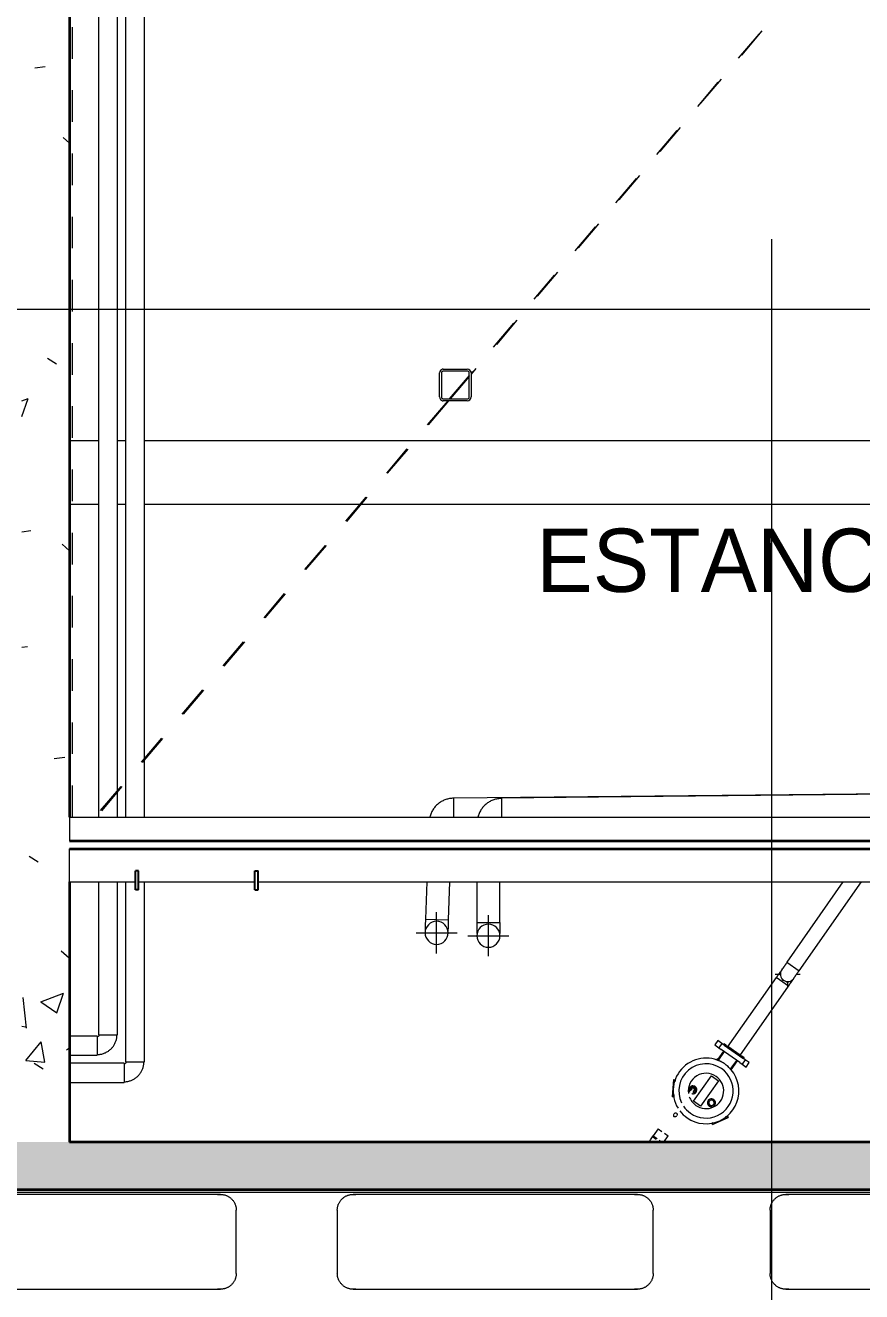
# Model space of a CAD drawing. Header units: metres. Extents: x -3 to 175, y -5 to 18.
# Drawn here: x 43.634 to 46.281, y -0.35 to 3.657 of the extents above; entities that cross this region are included whole.
import ezdxf

# ---------------------------------------------------------------- set-up
doc = ezdxf.new("R2010")
doc.units = ezdxf.units.M
doc.linetypes.add('Basculante', pattern=[0.003969, 0.002381, -0.001587])
for name, color, linetype, lineweight in [('A-GENM', 7, 'Continuous', 9), ('A-WALL', 7, 'Continuous', 9), ('A-WALL-PATT', 7, 'Continuous', 35), ('G-ANNO-SYMB', 7, 'Continuous', 9), ('G-ANNO-TEXT', 7, 'Continuous', 9), ('I-WALL', 7, 'Continuous', 9), ('M-EQPM', 7, 'Continuous', 9), ('P-PIPE', 7, 'Continuous', 9), ('P-PIPE-CNTR', 7, 'Continuous', 9), ('S-BEAM', 7, 'Continuous', 9), ('S-COLS', 7, 'Continuous', 9)]:
    doc.layers.add(name, color=color, linetype=linetype, lineweight=lineweight)
doc.styles.add('Century Gothic_1', font='GOTHIC.TTF', dxfattribs={"height": 0.2})
pattern_1 = [(50, (30.7992, 0), (0.728738, -0.06376), [0.0762, -0.8382]), (355, (30.7992, 0), (-0.14097, 0.764224), [0.06096, -0.67056]), (100.451, (30.85994, -0.0053), (0.58777, 0.700469), [0.06476, -0.71236]), (46.184, (30.7992, 0.2032), (1.084314, -0.168175), [0.1143, -1.257]), (96.636, (30.8896, 0.1892), (0.94999, 0.989753), [0.09714, -1.069]), (351.184, (30.7992, 0.2032), (0.94969, 0.990147), [0.09144, -1.006]), (21, (30.9008, 0.1524), (0.606457, -0.409065), [0.0762, -0.8382]), (326, (30.9008, 0.1524), (0.247208, 0.73675), [0.06096, -0.67056]), (71.451, (30.95135, 0.1183), (0.85367, 0.327687), [0.06476, -0.71236]), (37.5, (30.7992, 0), (0.0123552, 0.3382243), [0.03353, -0.6289, 0.03353, -0.64719, -0.6731]), (37.5, (30.7992, 0), (0.0123552, 0.3382243), [-1.343, 0.03353, -0.63957]), (7.5, (30.7992, 0), (0.2672815, 0.4007255), [0.03353, -0.35458, 0.03353, -0.61366, -0.25654]), (7.5, (30.7992, 0), (0.2672815, 0.4007255), [-1.035, 0.03353, -0.22301]), (327.5, (30.57264, 0), (0.5423632, -0.0229212), [0.03353, -0.22047, 0.03353, -0.75895, -1.052]), (327.5, (30.57264, 0), (0.5423632, -0.0229212), [-1.046, 0.03353, -1.018]), (317.5, (30.47104, 0), (0.592516, 0.101701), [0.03353, -0.29667, 0.03353, -0.49276, -0.74676]), (317.5, (30.47104, 0), (0.592516, 0.101701), [-0.85649, 0.03353, -0.71323])]

# ---------------------------------------------------------------- blocks, each defined once
blk = doc.blocks.new('M_RVR_Neumatico - M_RVR_Neumatico-2622534-N-Estancos')
at = {"layer": 'A-GENM'}
for p, q in [((-0.5, 0.1), (-0.5, -0.1)), ((0.5, -0.1), (0.5, 0.1))]:
    blk.add_line(p, q, dxfattribs=at)
at = {"layer": 'A-GENM', "flags": 128}
for points in [[(-0.5, 0.1), (-0.5, 0.102), (-0.4998, 0.104), (-0.4996, 0.106), (-0.4994, 0.108), (-0.499, 0.1099), (-0.4986, 0.1119), (-0.4981, 0.1138), (-0.4975, 0.1157), (-0.4968, 0.1176), (-0.4961, 0.1195), (-0.4952, 0.1213), (-0.4943, 0.1231), (-0.4934, 0.1248), (-0.4924, 0.1266), (-0.4913, 0.1282), (-0.4901, 0.1299), (-0.4889, 0.1314), (-0.4876, 0.133), (-0.4862, 0.1344), (-0.4848, 0.1359), (-0.4834, 0.1372), (-0.4819, 0.1385), (-0.4803, 0.1398), (-0.4787, 0.141), (-0.477, 0.1421), (-0.4753, 0.1431), (-0.4736, 0.1441), (-0.4718, 0.145), (-0.47, 0.1458), (-0.4681, 0.1466), (-0.4662, 0.1473), (-0.4643, 0.1479), (-0.4624, 0.1484), (-0.4605, 0.1489), (-0.4585, 0.1493), (-0.4565, 0.1496), (-0.4545, 0.1498), (-0.4525, 0.1499), (-0.4505, 0.15), (-0.45, 0.15)], [(-0.45, 0.15), (-0.4496, 0.15), (-0.4486, 0.15), (-0.4468, 0.15), (-0.4443, 0.15), (-0.441, 0.15)], [(0.45, 0.15), (0.4496, 0.15), (0.4486, 0.15), (0.4468, 0.15), (0.4443, 0.15), (0.441, 0.15), (0.4371, 0.15), (0.4325, 0.15), (0.4272, 0.15), (0.4212, 0.15), (0.4145, 0.15), (0.4071, 0.15), (0.3991, 0.15), (0.3905, 0.15), (0.3813, 0.15), (0.3714, 0.15), (0.3609, 0.15), (0.3499, 0.15), (0.3383, 0.15), (0.3262, 0.15), (0.3135, 0.15), (0.3004, 0.15), (0.2867, 0.15), (0.2726, 0.15), (0.2581, 0.15), (0.2431, 0.15), (0.2278, 0.15), (0.2121, 0.15), (0.1961, 0.15), (0.1797, 0.15), (0.1631, 0.15), (0.1462, 0.15), (0.129, 0.15), (0.1117, 0.15), (0.0942, 0.15), (0.0765, 0.15), (0.0587, 0.15), (0.0408, 0.15), (0.0228, 0.15), (0.0049, 0.15), (-0.0131, 0.15), (-0.0311, 0.15), (-0.049, 0.15), (-0.0669, 0.15), (-0.0846, 0.15), (-0.1022, 0.15), (-0.1197, 0.15), (-0.1369, 0.15), (-0.154, 0.15), (-0.1708, 0.15), (-0.1873, 0.15), (-0.2035, 0.15), (-0.2194, 0.15), (-0.2349, 0.15), (-0.2501, 0.15), (-0.2648, 0.15), (-0.2792, 0.15), (-0.2931, 0.15), (-0.3065, 0.15), (-0.3194, 0.15), (-0.3318, 0.15), (-0.3437, 0.15), (-0.3551, 0.15), (-0.3658, 0.15), (-0.376, 0.15), (-0.3856, 0.15), (-0.3946, 0.15), (-0.4029, 0.15), (-0.4106, 0.15), (-0.4176, 0.15), (-0.424, 0.15), (-0.4297, 0.15), (-0.4347, 0.15), (-0.439, 0.15), (-0.4426, 0.15), (-0.4455, 0.15), (-0.4477, 0.15), (-0.4491, 0.15), (-0.4499, 0.15), (-0.45, 0.15)], [(0.4406, 0.15), (0.4426, 0.15), (0.4455, 0.15), (0.4477, 0.15), (0.4491, 0.15), (0.4499, 0.15), (0.45, 0.15)], [(0.45, 0.15), (0.452, 0.15), (0.454, 0.1498), (0.456, 0.1496), (0.458, 0.1494), (0.4599, 0.149), (0.4619, 0.1486), (0.4638, 0.1481), (0.4657, 0.1475), (0.4676, 0.1468), (0.4695, 0.1461), (0.4713, 0.1452), (0.4731, 0.1443), (0.4748, 0.1434), (0.4766, 0.1424), (0.4782, 0.1413), (0.4799, 0.1401), (0.4814, 0.1389), (0.483, 0.1376), (0.4844, 0.1362), (0.4859, 0.1348), (0.4872, 0.1334), (0.4885, 0.1319), (0.4898, 0.1303), (0.491, 0.1287), (0.4921, 0.127), (0.4931, 0.1253), (0.4941, 0.1236), (0.495, 0.1218), (0.4958, 0.12), (0.4966, 0.1181), (0.4973, 0.1162), (0.4979, 0.1143), (0.4984, 0.1124), (0.4989, 0.1105), (0.4993, 0.1085), (0.4996, 0.1065), (0.4998, 0.1045), (0.4999, 0.1025), (0.5, 0.1005), (0.5, 0.1)], [(-0.45, -0.15), (-0.452, -0.15), (-0.454, -0.1498), (-0.456, -0.1496), (-0.458, -0.1494), (-0.4599, -0.149), (-0.4619, -0.1486), (-0.4638, -0.1481), (-0.4657, -0.1475), (-0.4676, -0.1468), (-0.4695, -0.1461), (-0.4713, -0.1452), (-0.4731, -0.1443), (-0.4748, -0.1434), (-0.4766, -0.1424), (-0.4782, -0.1413), (-0.4799, -0.1401), (-0.4814, -0.1389), (-0.483, -0.1376), (-0.4844, -0.1362), (-0.4859, -0.1348), (-0.4872, -0.1334), (-0.4885, -0.1319), (-0.4898, -0.1303), (-0.491, -0.1287), (-0.4921, -0.127), (-0.4931, -0.1253), (-0.4941, -0.1236), (-0.495, -0.1218), (-0.4958, -0.12), (-0.4966, -0.1181), (-0.4973, -0.1162), (-0.4979, -0.1143), (-0.4984, -0.1124), (-0.4989, -0.1105), (-0.4993, -0.1085), (-0.4996, -0.1065), (-0.4998, -0.1045), (-0.4999, -0.1025), (-0.5, -0.1005), (-0.5, -0.1)], [(0.5, -0.1), (0.5, -0.102), (0.4998, -0.104), (0.4996, -0.106), (0.4994, -0.108), (0.499, -0.1099), (0.4986, -0.1119), (0.4981, -0.1138), (0.4975, -0.1157), (0.4968, -0.1176), (0.4961, -0.1195), (0.4952, -0.1213), (0.4943, -0.1231), (0.4934, -0.1248), (0.4924, -0.1266), (0.4913, -0.1282), (0.4901, -0.1299), (0.4889, -0.1314), (0.4876, -0.133), (0.4862, -0.1344), (0.4848, -0.1359), (0.4834, -0.1372), (0.4819, -0.1385), (0.4803, -0.1398), (0.4787, -0.141), (0.477, -0.1421), (0.4753, -0.1431), (0.4736, -0.1441), (0.4718, -0.145), (0.47, -0.1458), (0.4681, -0.1466), (0.4662, -0.1473), (0.4643, -0.1479), (0.4624, -0.1484), (0.4605, -0.1489), (0.4585, -0.1493), (0.4565, -0.1496), (0.4545, -0.1498), (0.4525, -0.1499), (0.4505, -0.15), (0.45, -0.15)], [(-0.441, -0.15), (-0.4426, -0.15), (-0.4455, -0.15), (-0.4477, -0.15), (-0.4491, -0.15), (-0.4499, -0.15), (-0.45, -0.15)], [(-0.45, -0.15), (-0.4496, -0.15), (-0.4486, -0.15), (-0.4468, -0.15), (-0.4443, -0.15), (-0.441, -0.15), (-0.4371, -0.15), (-0.4325, -0.15), (-0.4272, -0.15), (-0.4212, -0.15), (-0.4145, -0.15), (-0.4071, -0.15), (-0.3991, -0.15), (-0.3905, -0.15), (-0.3813, -0.15), (-0.3714, -0.15), (-0.3609, -0.15), (-0.3499, -0.15), (-0.3383, -0.15), (-0.3262, -0.15), (-0.3135, -0.15), (-0.3004, -0.15), (-0.2867, -0.15), (-0.2726, -0.15), (-0.2581, -0.15), (-0.2431, -0.15), (-0.2278, -0.15), (-0.2121, -0.15), (-0.1961, -0.15), (-0.1797, -0.15), (-0.1631, -0.15), (-0.1462, -0.15), (-0.129, -0.15), (-0.1117, -0.15), (-0.0942, -0.15), (-0.0765, -0.15), (-0.0587, -0.15), (-0.0408, -0.15), (-0.0228, -0.15), (-0.0049, -0.15), (0.0131, -0.15), (0.0311, -0.15), (0.049, -0.15), (0.0669, -0.15), (0.0846, -0.15), (0.1022, -0.15), (0.1197, -0.15), (0.1369, -0.15), (0.154, -0.15), (0.1708, -0.15), (0.1873, -0.15), (0.2035, -0.15), (0.2194, -0.15), (0.2349, -0.15), (0.2501, -0.15), (0.2648, -0.15), (0.2792, -0.15), (0.2931, -0.15), (0.3065, -0.15), (0.3194, -0.15), (0.3318, -0.15), (0.3437, -0.15), (0.3551, -0.15), (0.3658, -0.15), (0.376, -0.15), (0.3856, -0.15), (0.3946, -0.15), (0.4029, -0.15), (0.4106, -0.15), (0.4176, -0.15), (0.424, -0.15), (0.4297, -0.15), (0.4347, -0.15), (0.439, -0.15), (0.4426, -0.15), (0.4455, -0.15), (0.4477, -0.15), (0.4491, -0.15), (0.4499, -0.15), (0.45, -0.15)], [(0.45, -0.15), (0.4496, -0.15), (0.4486, -0.15), (0.4468, -0.15), (0.4443, -0.15), (0.441, -0.15)]]:
    blk.add_lwpolyline(points, dxfattribs=at)
blk = doc.blocks.new('M_Escalera Marinera Exterior - M_Escalera Marinera Exterior-2698241-N-Estancos')
at = {"layer": 'A-GENM', "lineweight": 25}
for p, q in [((-0.1843, 0.03), (-0.1943, 0.03)), ((-0.1943, -0.03), (-0.1943, 0.03)), ((-0.1843, -0.03), (-0.1843, 0.03)), ((0.1843, 0.03), (0.1943, 0.03)), ((0.1843, -0.03), (0.1843, 0.03)), ((0.1943, -0.03), (0.1943, 0.03)), ((-0.1843, -0.03), (-0.1943, -0.03)), ((0.1843, -0.03), (0.1943, -0.03))]:
    blk.add_line(p, q, dxfattribs=at)
blk = doc.blocks.new('M_Estanque Alimentación-2 - M_Estanque Alimentación-2-3172306-N-Estancos')
at = {"layer": 'A-GENM', "color": 9, "linetype": 'Basculante', "true_color": 0xc0c0c0}
for p, q in [((0.0917, -0.0935), (1.3305, -1.1434)), ((0.1017, -0.1035), (1.3273, -1.1435)), ((1.3343, -1.1494), (1.4086, -1.2124)), ((1.3376, -1.1494), (1.4086, -1.2096)), ((1.4146, -1.2147), (2.7321, -2.3311)), ((1.4146, -1.2175), (2.7321, -2.3354)), ((-2.6838, -2.4151), (2.7321, -2.4151)), ((-2.6834, -2.4151), (2.7321, -2.4151)), ((2.7321, -2.4055), (-2.6738, -2.4055))]:
    blk.add_line(p, q, dxfattribs=at)
blk = doc.blocks.new('FCA_N_Columna de acero - 100x100mm-2958078-N-Estancos')
at = {"layer": 'S-COLS'}
for p, q in [((-0.038, 0.05), (0.038, 0.05)), ((0.038, 0.044), (-0.038, 0.044)), ((-0.05, -0.038), (-0.05, 0.038)), ((-0.044, 0.038), (-0.044, -0.038)), ((0.044, -0.038), (0.044, 0.038)), ((0.05, 0.038), (0.05, -0.038)), ((-0.038, -0.044), (0.038, -0.044)), ((0.038, -0.05), (-0.038, -0.05))]:
    blk.add_line(p, q, dxfattribs=at)
for centre, radius, start, end in [((-0.038, 0.038), 0.012, 99.9447, 180), ((-0.038, 0.038), 0.006, 120, 180), ((-0.038, 0.038), 0.006, 90, 120), ((-0.038, 0.038), 0.012, 90, 99.9447), ((0.038, 0.038), 0.012, 360, 90), ((0.038, 0.038), 0.006, 360, 90), ((-0.038, -0.038), 0.012, 180, 260.0553), ((-0.038, -0.038), 0.006, 180, 240), ((0.038, -0.038), 0.012, 270, 360), ((0.038, -0.038), 0.006, 270, 360), ((-0.038, -0.038), 0.006, 240, 270), ((-0.038, -0.038), 0.012, 260.0553, 270)]:
    blk.add_arc(centre, radius, start, end, dxfattribs=at)
blk = doc.blocks.new('M_RVR_Codo material - CO - Codo-2972593-N-Estancos')
at = {"layer": 'P-PIPE', "flags": 128}
for points in [[(14.9391, 12.4662), (14.9402, 12.4658), (14.9413, 12.4654), (14.9424, 12.465), (14.9435, 12.4645), (14.9446, 12.4641), (14.9457, 12.4637), (14.9467, 12.4633), (14.9478, 12.4629), (14.9488, 12.4625), (14.9498, 12.4621), (14.9509, 12.4617), (14.9518, 12.4613), (14.9528, 12.461), (14.9538, 12.4606), (14.9547, 12.4603), (14.9556, 12.4599), (14.9565, 12.4596), (14.9573, 12.4593), (14.9581, 12.4589), (14.9589, 12.4586), (14.9596, 12.4584), (14.9604, 12.4581)], [(14.9439, 12.4147), (14.9432, 12.415), (14.9425, 12.4152), (14.9417, 12.4155), (14.9409, 12.4159), (14.9401, 12.4162), (14.9392, 12.4165), (14.9383, 12.4168), (14.9374, 12.4172), (14.9364, 12.4176), (14.9355, 12.4179), (14.9345, 12.4183), (14.9335, 12.4187), (14.9325, 12.4191), (14.9314, 12.4195), (14.9304, 12.4199), (14.9293, 12.4203), (14.9282, 12.4207), (14.9272, 12.4211), (14.9261, 12.4215), (14.925, 12.422), (14.9239, 12.4224), (14.9228, 12.4228), (14.9225, 12.4229)]]:
    blk.add_lwpolyline(points, dxfattribs=at)
blk = doc.blocks.new('M_RVR_Codo material - CO - Codo-V55-N-Estancos')
at = {"layer": 'P-PIPE', "flags": 128}
for points in [[(15.2456, 0.6916), (15.2449, 0.6906), (15.2443, 0.6896), (15.2436, 0.6887), (15.2429, 0.6877), (15.2422, 0.6868), (15.2416, 0.6858), (15.2409, 0.6849), (15.2403, 0.684), (15.2396, 0.683), (15.239, 0.6822), (15.2384, 0.6813), (15.2378, 0.6804), (15.2372, 0.6795), (15.2366, 0.6787), (15.236, 0.6779), (15.2355, 0.6771), (15.235, 0.6764), (15.2344, 0.6756), (15.2339, 0.6749), (15.2335, 0.6742), (15.233, 0.6736), (15.2325, 0.6729), (15.2321, 0.6723), (15.2317, 0.6717), (15.2314, 0.6712), (15.231, 0.6707), (15.2307, 0.6702), (15.2304, 0.6698), (15.2301, 0.6694), (15.2298, 0.669), (15.2296, 0.6687), (15.2294, 0.6684), (15.2292, 0.6681), (15.229, 0.6679), (15.2289, 0.6677), (15.2288, 0.6676), (15.2287, 0.6675), (15.2287, 0.6674), (15.2287, 0.6674)], [(15.2667, 0.6408), (15.2667, 0.6408), (15.2667, 0.6408), (15.2668, 0.6409), (15.2669, 0.6411), (15.267, 0.6412), (15.2672, 0.6415), (15.2673, 0.6417), (15.2675, 0.642), (15.2678, 0.6423), (15.268, 0.6427), (15.2683, 0.6431), (15.2686, 0.6435), (15.2689, 0.644), (15.2693, 0.6445), (15.2696, 0.645), (15.27, 0.6455), (15.2704, 0.6461), (15.2709, 0.6468), (15.2713, 0.6474), (15.2718, 0.6481), (15.2723, 0.6488), (15.2728, 0.6495), (15.2734, 0.6503), (15.2739, 0.6511), (15.2745, 0.6519), (15.275, 0.6527), (15.2756, 0.6536), (15.2762, 0.6544), (15.2769, 0.6553), (15.2775, 0.6562), (15.2781, 0.6571), (15.2788, 0.658), (15.2794, 0.659), (15.2801, 0.6599), (15.2807, 0.6608), (15.2814, 0.6618), (15.2821, 0.6628), (15.2828, 0.6637), (15.2834, 0.6647), (15.2836, 0.665)]]:
    blk.add_lwpolyline(points, dxfattribs=at)
at = {"layer": 'P-PIPE'}
for start, end in [(145, 235), (325, 328.8376), (235, 325)]:
    blk.add_arc((15.2477, 0.6541), 0.0232, start, end, dxfattribs=at)
blk = doc.blocks.new('Bomba vertical - Sistema fondeo - FEKA VS GRINDER 1000 MA 220-240_50-V56-N-Estancos')
at = {"layer": 'M-EQPM'}
for p, q in [((0.0259, 0.1008), (0.0284, 0.1052)), ((0.0317, 0.0975), (0.0259, 0.1008)), ((0.0757, 0.0779), (0.0284, 0.1052)), ((-0.135, 0.061), (-0.152, 0.061)), ((-0.152, 0.061), (-0.152, 0.045)), ((-0.152, 0.045), (-0.152, 0.036)), ((-0.152, 0.045), (-0.135, 0.045)), ((-0.135, 0.045), (-0.135, 0.061)), ((-0.135, 0.036), (-0.135, 0.045)), ((0.0732, 0.0735), (0.0685, 0.0762)), ((0.0757, 0.0778), (0.0732, 0.0735)), ((-0.155, 0.0389), (-0.155, 0.03)), ((-0.155, 0.038), (-0.155, 0.0389)), ((-0.155, 0.038), (-0.155, 0.0389)), ((-0.155, 0.0389), (-0.155, 0.0379)), ((-0.155, 0.0389), (-0.152, 0.0389)), ((-0.152, 0.0389), (-0.155, 0.0389)), ((-0.155, 0.0239), (-0.155, 0.03)), ((-0.155, 0.0244), (-0.155, 0.03)), ((-0.155, 0.03), (-0.152, 0.03)), ((-0.155, 0.0241), (-0.155, 0.025)), ((-0.155, 0.0241), (-0.155, 0.025)), ((-0.155, 0.0239), (-0.155, -0.0239)), ((-0.152, 0.0239), (-0.155, 0.0239)), ((-0.152, -0.036), (-0.152, 0.036)), ((-0.135, 0.036), (-0.135, -0.036)), ((-0.1004, 0.027), (-0.135, 0.027)), ((-0.1002, 0.0266), (-0.1002, 0.0241)), ((-0.049, 0.0135), (0.049, 0.0135)), ((-0.049, -0.0135), (-0.049, 0.0135)), ((0.049, 0.0135), (0.049, -0.0135)), ((-0.155, -0.03), (-0.155, -0.0239)), ((-0.155, -0.0239), (-0.152, -0.0239)), ((-0.155, -0.025), (-0.155, -0.0241)), ((-0.155, -0.025), (-0.155, -0.0241)), ((-0.155, -0.03), (-0.155, -0.0244)), ((-0.155, -0.03), (-0.155, -0.0389)), ((-0.152, -0.03), (-0.155, -0.03)), ((-0.155, -0.0389), (-0.155, -0.038)), ((-0.155, -0.0389), (-0.155, -0.038)), ((-0.152, -0.0389), (-0.155, -0.0389)), ((-0.155, -0.0389), (-0.152, -0.0389)), ((-0.152, -0.036), (-0.152, -0.045)), ((-0.135, -0.027), (-0.1004, -0.027)), ((-0.135, -0.045), (-0.135, -0.036)), ((-0.1002, -0.028), (-0.1053, -0.028)), ((-0.1002, -0.0241), (-0.1002, -0.028)), ((0.049, -0.0135), (-0.049, -0.0135)), ((0.2093, -0.017), (0.1849, -0.017)), ((0.1849, -0.0311), (0.1849, -0.017)), ((0.2124, -0.0317), (0.2124, -0.0213)), ((0.2159, -0.0263), (0.2159, -0.0316)), ((-0.152, -0.045), (-0.152, -0.061)), ((-0.152, -0.045), (-0.135, -0.045)), ((-0.152, -0.061), (-0.135, -0.061)), ((-0.135, -0.061), (-0.135, -0.045)), ((0.0296, -0.1045), (0.0769, -0.0772)), ((0.0685, -0.0762), (0.0744, -0.0728)), ((0.0738, -0.0718), (0.0744, -0.0728)), ((0.0744, -0.0728), (0.0769, -0.0772)), ((0.1849, -0.055), (0.1849, -0.0407)), ((0.1849, -0.055), (0.2124, -0.055)), ((0.2124, -0.055), (0.2124, -0.0405)), ((0.2159, -0.055), (0.2124, -0.055)), ((0.2159, -0.0408), (0.2159, -0.055)), ((0.2269, -0.055), (0.2159, -0.055)), ((0.236, -0.055), (0.2269, -0.055)), ((0.0271, -0.1001), (0.0317, -0.0975)), ((0.0296, -0.1045), (0.0271, -0.1001))]:
    blk.add_line(p, q, dxfattribs=at)
at = {"layer": 'M-EQPM', "flags": 128}
for points in [[(0.1117, -0.036), (0.1117, -0.0353), (0.1119, -0.0346), (0.1121, -0.0339), (0.1124, -0.0333), (0.1129, -0.0327), (0.1134, -0.0322), (0.1139, -0.0318), (0.1145, -0.0315), (0.1152, -0.0312), (0.1159, -0.0311), (0.1166, -0.031), (0.1167, -0.031)], [(0.1117, -0.036), (0.1117, -0.0367), (0.1119, -0.0374), (0.1121, -0.0381), (0.1124, -0.0387), (0.1129, -0.0393), (0.1134, -0.0398), (0.1139, -0.0402), (0.1145, -0.0405), (0.1152, -0.0408), (0.1159, -0.0409), (0.1166, -0.041), (0.1167, -0.041)], [(0.1196, -0.031), (0.1203, -0.031), (0.121, -0.0312), (0.1216, -0.0314), (0.1222, -0.0317), (0.1233, -0.0326), (0.1238, -0.0333), (0.1242, -0.034), (0.1245, -0.035), (0.1246, -0.036)], [(0.1196, -0.041), (0.1203, -0.041), (0.121, -0.0408), (0.1216, -0.0406), (0.1222, -0.0403), (0.1233, -0.0394), (0.1238, -0.0387), (0.1242, -0.038), (0.1245, -0.037), (0.1246, -0.036)]]:
    blk.add_lwpolyline(points, dxfattribs=at)
at = {"layer": 'M-EQPM'}
for centre, radius, start, end in [((0, 0), 0.104, 360, 180), ((0, 0), 0.086, 360, 180), ((0, 0), 0.056, 360, 180), ((0.021, 0.036), 0.0125, 360, 180), ((0.021, 0.036), 0.0125, 105, 165), ((0.021, 0.036), 0.00848, 360, 180), ((0.021, 0.036), 0.00848, 45, 180), ((0.021, 0.036), 0.00848, 0, 30), ((0.021, 0.036), 0.0125, 15, 45), ((0.021, 0.036), 0.0125, 180, 360), ((0.021, 0.036), 0.0125, 195, 225), ((0.021, 0.036), 0.00848, 180, 360), ((0.021, 0.036), 0.00848, 180, 360), ((0.021, 0.036), 0.0125, 240, 270), ((0.021, 0.036), 0.0125, 300, 360), ((0, 0), 0.104, 180, 336.8124), ((0, 0), 0.086, 180, 331.0413), ((0, 0), 0.056, 180, 313.1299), ((0.021, -0.036), 0.0125, 18.6097, 180), ((0.021, -0.036), 0.0125, 105, 180), ((0.021, -0.036), 0.0125, 180, 338.6061), ((0.021, -0.036), 0.0125, 180, 195), ((0.021, -0.036), 0.00854, 31.3025, 180), ((0.021, -0.036), 0.00854, 180, 327.4792), ((0.021, -0.036), 0.005, 40, 180), ((0.021, -0.036), 0.005, 180, 320), ((0.021, -0.036), 0.0125, 60, 90), ((0.021, -0.036), 0.0125, 18.6097, 45), ((0, 0), 0.056, 324.2739, 360), ((0, 0), 0.086, 338.7731, 360), ((0, 0), 0.104, 342.5691, 360), ((0.021, -0.036), 0.0125, 200.3508, 255), ((0.021, -0.036), 0.0125, 270, 300), ((0.021, -0.036), 0.0125, 315, 338.6061)]:
    blk.add_arc(centre, radius, start, end, dxfattribs=at)
for points in [[(-0.1004, 0.027), (-0.1004, 0.027), (-0.1006, 0.0265), (-0.1013, 0.0238), (-0.1025, 0.0181), (-0.1035, 0.0105), (-0.1039, 0.0046), (-0.104, 0.0015), (-0.104, 0)], [(-0.104, 0), (-0.104, -0.0021), (-0.1039, -0.0061), (-0.1032, -0.0138), (-0.1019, -0.021), (-0.1009, -0.0252), (-0.1005, -0.0267), (-0.1004, -0.027), (-0.1004, -0.027)]]:
    blk.add_open_spline(points, degree=3, knots=[0, 0, 0, 0, 0.142857, 0.285714, 0.571429, 0.785714, 0.892857, 1, 1, 1, 1], dxfattribs=at)
blk.add_open_spline([(0.2247, -0.0405), (0.225, -0.0407), (0.2254, -0.0408), (0.2258, -0.0409)], degree=3, dxfattribs=at)
blk = doc.blocks.new('M_RVR_Codo material - CO - Codo-2984269-N-Estancos')
at = {"layer": 'P-PIPE', "flags": 128}
blk.add_lwpolyline([(-0.0416, -0.0357), (-0.0385, -0.0356), (-0.0354, -0.0355), (-0.0323, -0.0351), (-0.0292, -0.0347), (-0.0262, -0.0342), (-0.0231, -0.0335), (-0.0201, -0.0327), (-0.0172, -0.0318), (-0.0142, -0.0307), (-0.0113, -0.0296), (-0.0085, -0.0283), (-0.0057, -0.0269), (-0.003, -0.0254), (-0.0003, -0.0238), (0.0023, -0.0221), (0.0048, -0.0203), (0.0073, -0.0184), (0.0097, -0.0164), (0.0119, -0.0143), (0.0142, -0.0121), (0.0163, -0.0098), (0.0183, -0.0075), (0.0202, -0.0051), (0.0221, -0.0025), (0.0238, 0), (0.0254, 0.0027), (0.027, 0.0054), (0.0284, 0.0082), (0.0297, 0.011), (0.0309, 0.0139), (0.0319, 0.0168), (0.0329, 0.0198), (0.0337, 0.0227)], dxfattribs=at)
blk = doc.blocks.new('M_RVR_Codo material - CO - Codo-V40-N-Estancos')
at = {"layer": 'P-PIPE', "flags": 128}
for points in [[(14.3418, 12.5556), (14.3428, 12.5556), (14.3439, 12.5556), (14.3449, 12.5556), (14.3461, 12.5556), (14.3473, 12.5556), (14.3485, 12.5556), (14.3498, 12.5556), (14.3511, 12.5556), (14.3524, 12.5556), (14.3538, 12.5556), (14.3553, 12.5556), (14.3567, 12.5556), (14.3582, 12.5556), (14.3598, 12.5556), (14.3613, 12.5556), (14.3629, 12.5556), (14.3645, 12.5556), (14.3661, 12.5556), (14.3678, 12.5556), (14.3694, 12.5556), (14.3711, 12.5556), (14.3727, 12.5556), (14.3744, 12.5556), (14.3761, 12.5556), (14.3766, 12.5556)], [(14.3766, 12.4842), (14.3749, 12.4842), (14.3732, 12.4842), (14.3715, 12.4842), (14.3699, 12.4842), (14.3682, 12.4842), (14.3666, 12.4842), (14.3649, 12.4842), (14.3633, 12.4842), (14.3617, 12.4842), (14.3602, 12.4842), (14.3586, 12.4842), (14.3571, 12.4842), (14.3557, 12.4842), (14.3542, 12.4842), (14.3528, 12.4842), (14.3514, 12.4842), (14.3501, 12.4842), (14.3488, 12.4842), (14.3476, 12.4842), (14.3464, 12.4842), (14.3452, 12.4842), (14.3441, 12.4842), (14.3431, 12.4842), (14.3421, 12.4842)]]:
    blk.add_lwpolyline(points, dxfattribs=at)
blk = doc.blocks.new('M_RVR_Codo material - CO - Codo-2984335-N-Estancos')
at = {"layer": 'P-PIPE', "flags": 128}
blk.add_lwpolyline([(-0.0402, -0.0357), (-0.0371, -0.0356), (-0.034, -0.0355), (-0.0309, -0.0351), (-0.0278, -0.0347), (-0.0248, -0.0342), (-0.0217, -0.0335), (-0.0187, -0.0327), (-0.0158, -0.0318), (-0.0128, -0.0307), (-0.0099, -0.0296), (-0.0071, -0.0283), (-0.0043, -0.0269), (-0.0016, -0.0254), (0.0011, -0.0238), (0.0037, -0.0221), (0.0062, -0.0203), (0.0087, -0.0184), (0.011, -0.0164), (0.0133, -0.0143), (0.0156, -0.0121), (0.0177, -0.0098), (0.0197, -0.0075), (0.0216, -0.0051), (0.0235, -0.0025), (0.0252, 0), (0.0268, 0.0027), (0.0284, 0.0054), (0.0298, 0.0082), (0.0311, 0.011), (0.0322, 0.0139), (0.0333, 0.0168), (0.0343, 0.0198), (0.0351, 0.0228)], dxfattribs=at)
blk = doc.blocks.new('M_RVR_Codo material - CO - Codo-V58-N-Estancos')
at = {"layer": 'P-PIPE', "flags": 128}
for points in [[(14.1008, 0.7945), (14.1008, 0.7956), (14.1009, 0.7966), (14.1009, 0.7978), (14.1009, 0.799), (14.101, 0.8002), (14.101, 0.8015), (14.1011, 0.8028), (14.1011, 0.8041), (14.1012, 0.8055), (14.1012, 0.807), (14.1013, 0.8084), (14.1013, 0.8099), (14.1014, 0.8115), (14.1014, 0.813), (14.1015, 0.8146), (14.1015, 0.8162), (14.1016, 0.8178), (14.1017, 0.8194), (14.1017, 0.8211), (14.1018, 0.8228), (14.1018, 0.8244), (14.1019, 0.8261), (14.102, 0.8278), (14.102, 0.8282)], [(14.1733, 0.8257), (14.1733, 0.8241), (14.1732, 0.8224), (14.1731, 0.8207), (14.1731, 0.8191), (14.173, 0.8174), (14.173, 0.8158), (14.1729, 0.8141), (14.1729, 0.8125), (14.1728, 0.8109), (14.1728, 0.8094), (14.1727, 0.8078), (14.1726, 0.8063), (14.1726, 0.8049), (14.1725, 0.8034), (14.1725, 0.802), (14.1724, 0.8007), (14.1724, 0.7993), (14.1724, 0.798), (14.1723, 0.7968), (14.1723, 0.7956), (14.1722, 0.7945), (14.1722, 0.7934), (14.1722, 0.7923), (14.1721, 0.7913), (14.1721, 0.7904)]]:
    blk.add_lwpolyline(points, dxfattribs=at)
blk = doc.blocks.new('M_RVR_Codo material - CO - Codo-V95-N-Estancos')
at = {"layer": 'P-PIPE', "flags": 128}
for points in [[(13.0681, 0.4626), (13.0681, 0.4623), (13.0681, 0.4621), (13.0681, 0.4618), (13.068, 0.4616), (13.068, 0.4613), (13.0679, 0.4611), (13.0679, 0.4608), (13.0678, 0.4606), (13.0677, 0.4603), (13.0676, 0.4601), (13.0675, 0.4599), (13.0674, 0.4596), (13.0673, 0.4594), (13.0671, 0.4592), (13.067, 0.459), (13.0668, 0.4588), (13.0667, 0.4586), (13.0665, 0.4584), (13.0664, 0.4582), (13.0662, 0.458), (13.066, 0.4578), (13.0658, 0.4577), (13.0656, 0.4575), (13.0654, 0.4574), (13.0652, 0.4572), (13.065, 0.4571), (13.0647, 0.457), (13.0645, 0.4569), (13.0643, 0.4567), (13.0641, 0.4566), (13.0638, 0.4566), (13.0636, 0.4565), (13.0633, 0.4564), (13.0631, 0.4564), (13.0628, 0.4563), (13.0626, 0.4563), (13.0623, 0.4562), (13.0621, 0.4562), (13.0618, 0.4562), (13.0618, 0.4562)], [(13.0618, 0.3998), (13.0643, 0.3999), (13.0668, 0.4), (13.0693, 0.4003), (13.0717, 0.4006), (13.0742, 0.4011), (13.0767, 0.4016), (13.0791, 0.4023), (13.0815, 0.403), (13.0839, 0.4038), (13.0862, 0.4048), (13.0885, 0.4058), (13.0907, 0.4069), (13.0929, 0.4081), (13.0951, 0.4094), (13.0972, 0.4108), (13.0992, 0.4122), (13.1012, 0.4138), (13.1031, 0.4154), (13.105, 0.4171), (13.1068, 0.4188), (13.1085, 0.4207), (13.1101, 0.4226), (13.1117, 0.4246), (13.1132, 0.4266), (13.1146, 0.4287), (13.1159, 0.4308), (13.1171, 0.433), (13.1182, 0.4352), (13.1193, 0.4375), (13.1202, 0.4398), (13.1211, 0.4422), (13.1219, 0.4446), (13.1225, 0.447), (13.1231, 0.4494), (13.1236, 0.4519), (13.124, 0.4544), (13.1242, 0.4569), (13.1244, 0.4594), (13.1245, 0.4619), (13.1245, 0.4626)]]:
    blk.add_lwpolyline(points, dxfattribs=at)
blk = doc.blocks.new('M_RVR_Codo material - CO - Codo-V97-N-Estancos')
at = {"layer": 'P-PIPE', "flags": 128}
for points in [[(13.1531, 0.3766), (13.1531, 0.3763), (13.1531, 0.3761), (13.1531, 0.3758), (13.153, 0.3756), (13.153, 0.3753), (13.1529, 0.3751), (13.1529, 0.3748), (13.1528, 0.3746), (13.1527, 0.3743), (13.1526, 0.3741), (13.1525, 0.3739), (13.1524, 0.3736), (13.1523, 0.3734), (13.1521, 0.3732), (13.152, 0.373), (13.1518, 0.3728), (13.1517, 0.3726), (13.1515, 0.3724), (13.1514, 0.3722), (13.1512, 0.372), (13.151, 0.3718), (13.1508, 0.3717), (13.1506, 0.3715), (13.1504, 0.3714), (13.1502, 0.3712), (13.15, 0.3711), (13.1497, 0.371), (13.1495, 0.3709), (13.1493, 0.3707), (13.1491, 0.3706), (13.1488, 0.3706), (13.1486, 0.3705), (13.1483, 0.3704), (13.1481, 0.3704), (13.1478, 0.3703), (13.1476, 0.3703), (13.1473, 0.3702), (13.1471, 0.3702), (13.1468, 0.3702), (13.1468, 0.3702)], [(13.1468, 0.3138), (13.1493, 0.3139), (13.1518, 0.314), (13.1543, 0.3143), (13.1567, 0.3146), (13.1592, 0.3151), (13.1617, 0.3156), (13.1641, 0.3163), (13.1665, 0.317), (13.1689, 0.3178), (13.1712, 0.3188), (13.1735, 0.3198), (13.1757, 0.3209), (13.1779, 0.3221), (13.1801, 0.3234), (13.1822, 0.3248), (13.1842, 0.3262), (13.1862, 0.3278), (13.1881, 0.3294), (13.19, 0.3311), (13.1918, 0.3328), (13.1935, 0.3347), (13.1951, 0.3366), (13.1967, 0.3386), (13.1982, 0.3406), (13.1996, 0.3427), (13.2009, 0.3448), (13.2021, 0.347), (13.2032, 0.3492), (13.2043, 0.3515), (13.2052, 0.3538), (13.2061, 0.3562), (13.2069, 0.3586), (13.2075, 0.361), (13.2081, 0.3634), (13.2086, 0.3659), (13.209, 0.3684), (13.2092, 0.3709), (13.2094, 0.3734), (13.2095, 0.3759), (13.2095, 0.3766)]]:
    blk.add_lwpolyline(points, dxfattribs=at)

msp = doc.modelspace()

# ---------------------------------------------------------------- hatches: boundary and pattern name
at = {"layer": 'A-WALL-PATT', "lineweight": 9}
h = msp.add_hatch(dxfattribs=at)
h.set_pattern_fill('FP_1', color=256, style=0, pattern_type=2)
h.set_pattern_definition(pattern_1)
h.paths.add_polyline_path([(43.7729, 0.123), (43.7729, 6.5676), (43.6229, 6.5676), (43.6229, 6.4695), (43.6261, 6.4695), (43.6261, 5.5816), (43.6229, 5.5816), (43.6229, 0.123), (43.7039, 0.123)])
h.paths.add_polyline_path([(43.7039, 6.7176), (43.7729, 6.7182), (43.7729, 6.7648), (43.6229, 6.7648), (43.6229, 6.7176)])
h.paths.add_polyline_path([(43.6229, 7.8227), (43.7729, 7.8227), (43.7729, 13.1528), (43.6229, 13.1528), (43.6229, 7.8293)])
h = msp.add_hatch(dxfattribs=at)
h.set_pattern_fill('FP_1', color=256, style=0, pattern_type=2)
h.set_pattern_definition(pattern_1)
h.paths.add_polyline_path([(48.5973, -0.027), (48.5973, 0.123), (31.6069, 0.123), (31.6069, -0.027), (48.2507, -0.027)])
h.paths.add_polyline_path([(31.5369, -0.027), (31.5369, 0.123), (30.9369, 0.123), (30.9369, -0.027), (31.4275, -0.027)])
h.paths.add_polyline_path([(30.8669, -0.027), (30.8669, 0.123), (24.9936, 0.123), (24.9936, -0.027), (30.8591, -0.027)])

# ---------------------------------------------------------------- linework, layer by layer
at = {"layer": 'A-WALL'}
for p, q in [((43.7729, 0.9459), (43.7729, 1.051)), ((43.7729, 0.9459), (43.982, 0.9459)), ((43.992, 0.9459), (44.3606, 0.9459)), ((44.3706, 0.9459), (48.5973, 0.9459))]:
    msp.add_line(p, q, dxfattribs=at)
at = {"layer": 'G-ANNO-SYMB', "lineweight": 18}
for p, q in [((45.9968, -2.81), (45.9968, 2.9796)), ((41.8079, 2.7588), (52.1839, 2.7588))]:
    msp.add_line(p, q, dxfattribs=at)
at = {"layer": 'I-WALL', "lineweight": 35}
for p, q in [((43.7729, 6.5669), (43.7729, 1.151)), ((43.7729, 1.076), (48.5973, 1.076)), ((43.7729, 1.051), (48.5973, 1.051)), ((43.7729, 0.9459), (43.7729, 0.123)), ((47.7968, 0.123), (43.7729, 0.123)), ((31.6069, -0.027), (48.8173, -0.027))]:
    msp.add_line(p, q, dxfattribs=at)
at = {"layer": 'I-WALL'}
for p, q in [((43.7729, 1.151), (48.5973, 1.151)), ((43.7729, 1.151), (43.7729, 1.076)), ((48.8273, -0.037), (31.6319, -0.037))]:
    msp.add_line(p, q, dxfattribs=at)
at = {"layer": 'P-PIPE'}
for p, q in [((43.9504, 6.5476), (43.9504, 1.151)), ((44.0107, 1.151), (44.0107, 6.5476)), ((43.8654, 6.1305), (43.8654, 1.151)), ((43.9257, 1.151), (43.9257, 6.1305)), ((47.5881, 1.2364), (44.9889, 1.2116)), ((44.9889, 1.2116), (44.9895, 1.1509)), ((47.588, 1.2364), (45.1408, 1.211)), ((45.1408, 1.211), (45.1414, 1.1509)), ((43.8654, 0.9459), (43.8654, 0.4626)), ((43.9257, 0.4626), (43.9257, 0.9459)), ((43.9504, 0.9459), (43.9504, 0.3766)), ((44.0107, 0.3766), (44.0107, 0.9459)), ((44.9045, 0.9459), (44.9004, 0.8283)), ((44.9733, 0.8257), (44.9775, 0.9459)), ((45.063, 0.9459), (45.063, 0.8178)), ((45.136, 0.8178), (45.136, 0.9459)), ((46.2218, 0.9459), (46.0441, 0.6921)), ((46.0836, 0.6644), (46.2807, 0.9459)), ((44.9004, 0.8283), (44.9733, 0.8257)), ((45.063, 0.8178), (45.136, 0.8178)), ((46.0441, 0.6921), (46.0836, 0.6644)), ((46.0102, 0.6437), (45.8557, 0.4231)), ((46.0497, 0.616), (46.0102, 0.6437)), ((45.8953, 0.3955), (46.0497, 0.616)), ((43.861, 0.4582), (43.7729, 0.4582)), ((43.8654, 0.4626), (43.9257, 0.4626)), ((45.846, 0.4092), (45.8258, 0.3803)), ((43.7729, 0.3979), (43.861, 0.3979)), ((43.946, 0.3722), (43.7729, 0.3722)), ((43.9504, 0.3766), (44.0107, 0.3766)), ((45.8653, 0.3527), (45.8855, 0.3815)), ((43.7729, 0.3119), (43.946, 0.3119))]:
    msp.add_line(p, q, dxfattribs=at)
at = {"layer": 'P-PIPE', "color": 96, "true_color": 0x007f00}
for centre, radius, start, end in [((44.9354, 0.785), 0.0365, 0, 180), ((45.0995, 0.7758), 0.0365, 0, 180), ((44.9354, 0.785), 0.0365, 180, 360), ((45.0995, 0.7758), 0.0365, 180, 360), ((46.0469, 0.6541), 0.0241, 169.0557, 180), ((46.0469, 0.6541), 0.0241, 180, 186.3235), ((46.0469, 0.6541), 0.0241, 135, 144.8252), ((46.0469, 0.6541), 0.0241, 218.6262, 235.4576), ((46.0469, 0.6541), 0.0241, 262.1912, 276.3617), ((46.0469, 0.642), 0.0121, 260.7966, 270), ((46.0469, 0.6541), 0.0241, 284.4357, 292.7522), ((46.0469, 0.6541), 0.0241, 303.3099, 325.1712)]:
    msp.add_arc(centre, radius, start, end, dxfattribs=at)
at = {"layer": 'P-PIPE'}
for centre, ratio, start_param, end_param in [((43.861, 0.428), 0.000017, 0, 1.570796), ((43.861, 0.428), 0.000017, 1.570796, 3.141593), ((43.946, 0.342), 0.000018, 0, 1.570796), ((43.946, 0.342), 0.000018, 1.570796, 3.141593)]:
    msp.add_ellipse(centre, major_axis=(0, 0.0302), ratio=ratio, start_param=start_param, end_param=end_param, dxfattribs=at)
at = {"layer": 'P-PIPE-CNTR'}
for p, q in [((44.9354, 0.72), (44.9354, 0.85)), ((45.0995, 0.7108), (45.0995, 0.8408)), ((44.8704, 0.785), (45.0004, 0.785)), ((45.0345, 0.7758), (45.1645, 0.7758)), ((46.0069, 0.6541), (46.0247, 0.6541)), ((46.0752, 0.6541), (46.0869, 0.6541)), ((46.0469, 0.6141), (46.0469, 0.6315))]:
    msp.add_line(p, q, dxfattribs=at)
at = {"layer": 'S-BEAM'}
for p, q in [((43.8654, 2.3415), (43.7729, 2.3415)), ((43.9504, 2.3415), (43.9257, 2.3415)), ((47.5935, 2.3415), (44.0107, 2.3415)), ((43.7729, 2.1415), (43.8654, 2.1415)), ((43.9257, 2.1415), (43.9504, 2.1415)), ((44.0107, 2.1415), (47.5935, 2.1415))]:
    msp.add_line(p, q, dxfattribs=at)

# ---------------------------------------------------------------- block references
at = {"layer": 'A-GENM', "color": 9, "linetype": 'Basculante', "true_color": 0xc0c0c0, "rotation": 270.0000000000002}
msp.add_blockref('M_Estanque Alimentación-2 - M_Estanque Alimentación-2-3172306-N-Estancos', (46.1881, 3.8831), dxfattribs=at)
at = {"layer": 'A-GENM', "lineweight": 25}
msp.add_blockref('M_Escalera Marinera Exterior - M_Escalera Marinera Exterior-2698241-N-Estancos', (44.1763, 0.951), dxfattribs=at)
at = {"layer": 'A-GENM'}
for p in [(43.8013, -0.1926), (45.1212, -0.1926), (46.4912, -0.1926)]:
    msp.add_blockref('M_RVR_Neumatico - M_RVR_Neumatico-2622534-N-Estancos', p, dxfattribs=at)
at = {"layer": 'M-EQPM', "rotation": 235.0000000000004}
msp.add_blockref('Bomba vertical - Sistema fondeo - FEKA VS GRINDER 1000 MA 220-240_50-V56-N-Estancos', (45.7883, 0.2848), dxfattribs=at)
at = {"layer": 'P-PIPE'}
for name, p, rotation in [('M_RVR_Codo material - CO - Codo-2984335-N-Estancos', (44.949, 1.1747), 180.5465790856622), ('M_RVR_Codo material - CO - Codo-2984269-N-Estancos', (45.0995, 1.174), 180.5948295203341), ('M_RVR_Codo material - CO - Codo-V40-N-Estancos', (57.6194, -13.5587), 90), ('M_RVR_Codo material - CO - Codo-2972593-N-Estancos', (54.4928, -16.868), 76.00000000000037)]:
    msp.add_blockref(name, p, dxfattribs=dict(at, rotation=rotation))
for name in ['M_RVR_Codo material - CO - Codo-V58-N-Estancos', 'M_RVR_Codo material - CO - Codo-V55-N-Estancos', 'M_RVR_Codo material - CO - Codo-V95-N-Estancos', 'M_RVR_Codo material - CO - Codo-V97-N-Estancos']:
    msp.add_blockref(name, (30.7992, 0), dxfattribs=at)
at = {"layer": 'S-COLS'}
msp.add_blockref('FCA_N_Columna de acero - 100x100mm-2958078-N-Estancos', (44.9947, 2.5185), dxfattribs=at)

# ---------------------------------------------------------------- texts
at = {"layer": 'G-ANNO-TEXT', "insert": (45.2515, 2.0639), "char_height": 0.2, "width": 2.044303, "attachment_point": 1, "style": 'Century Gothic_1'}
msp.add_mtext('ESTANCO 08', dxfattribs=at)

doc.saveas('drawing.dxf')
